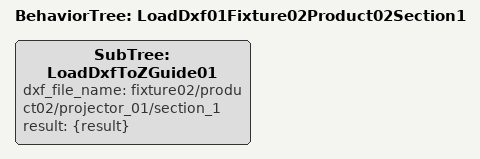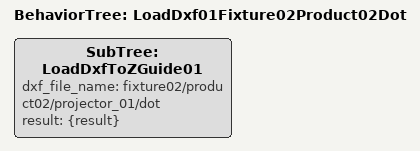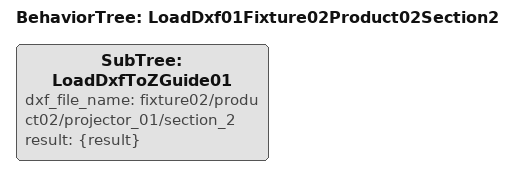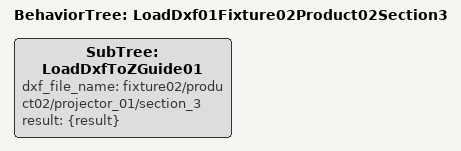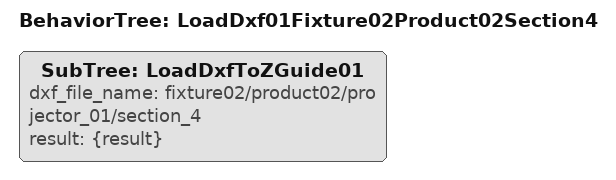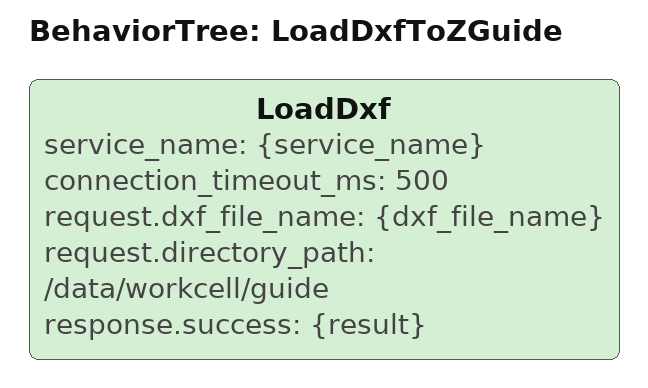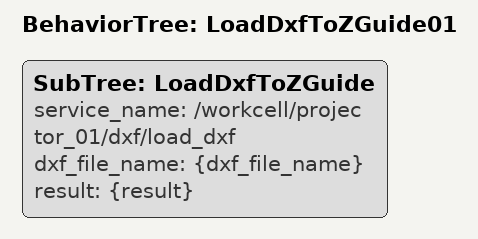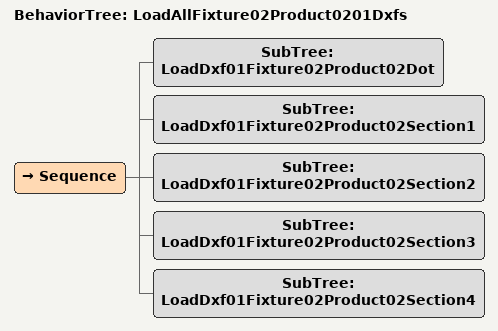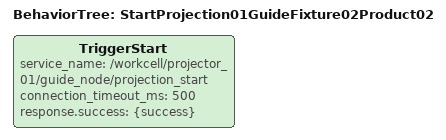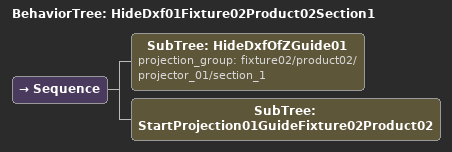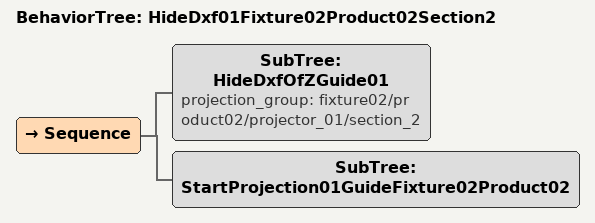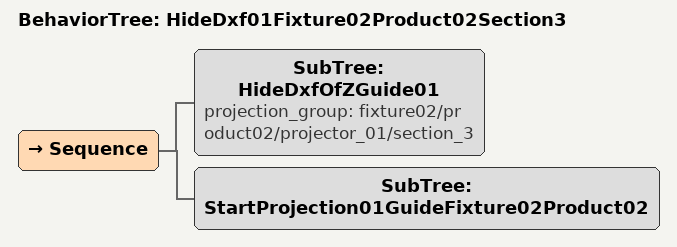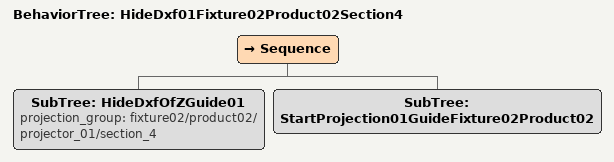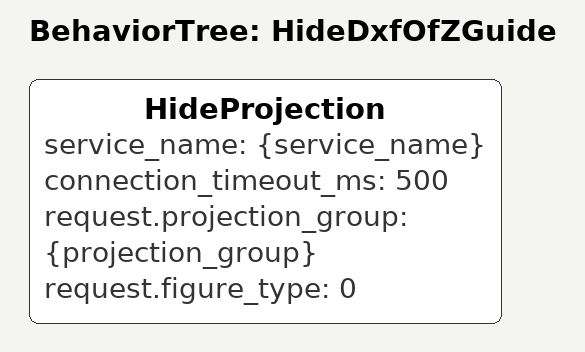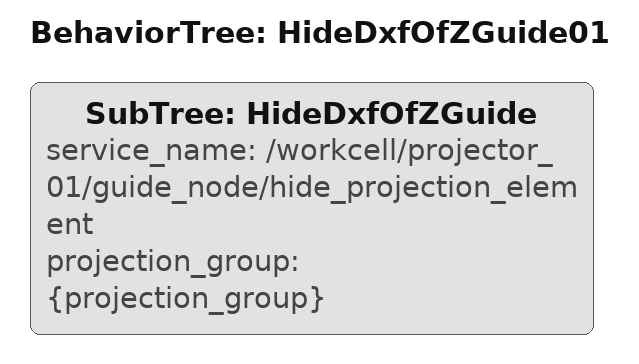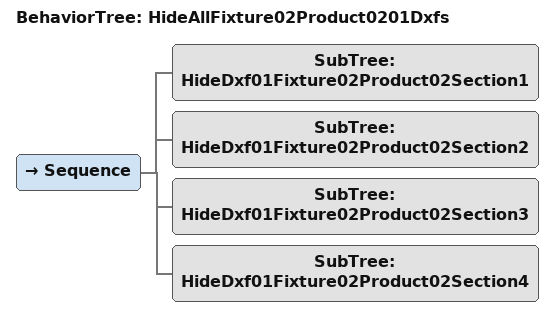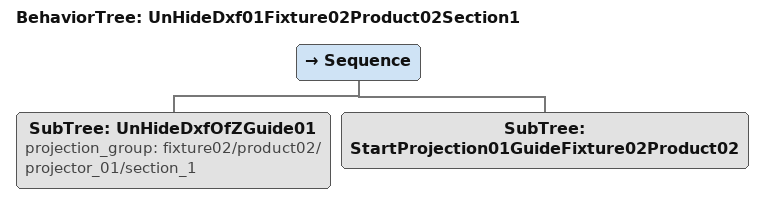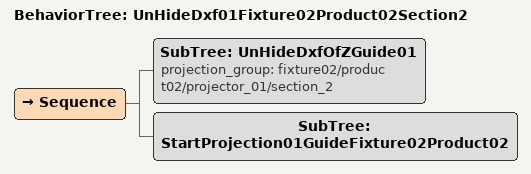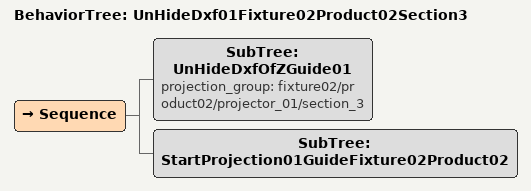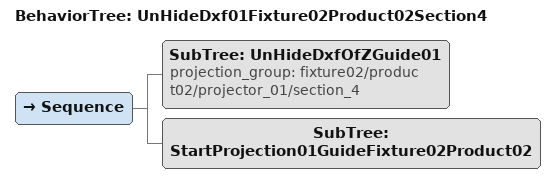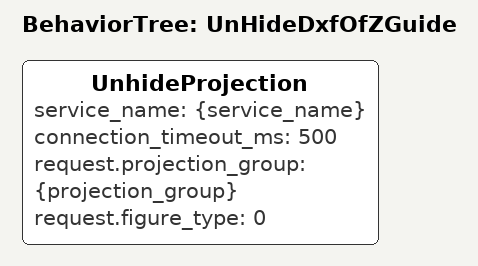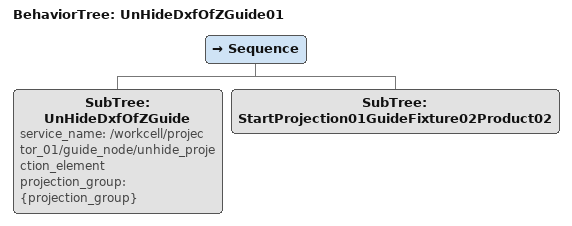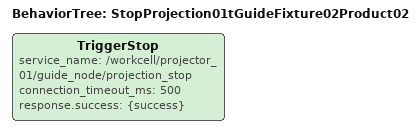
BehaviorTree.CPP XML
<root BTCPP_format="4" main_tree_to_execute="StartProjection01GuideFixture02Product02">

    <BehaviorTree ID="LoadDxf01Fixture02Product02Section1">
        <SubTree ID="LoadDxfToZGuide01"
            dxf_file_name="fixture02/product02/projector_01/section_1"
            result="{result}"
        />
    </BehaviorTree>
    <BehaviorTree ID="LoadDxf01Fixture02Product02Dot">
        <SubTree ID="LoadDxfToZGuide01"
            dxf_file_name="fixture02/product02/projector_01/dot"
            result="{result}"
        />
    </BehaviorTree>
    <BehaviorTree ID="LoadDxf01Fixture02Product02Section2">
        <SubTree ID="LoadDxfToZGuide01"
            dxf_file_name="fixture02/product02/projector_01/section_2"
            result="{result}"
        />
    </BehaviorTree>
    <BehaviorTree ID="LoadDxf01Fixture02Product02Section3">
        <SubTree ID="LoadDxfToZGuide01"
            dxf_file_name="fixture02/product02/projector_01/section_3"
            result="{result}"
        />
    </BehaviorTree>
    <BehaviorTree ID="LoadDxf01Fixture02Product02Section4">
        <SubTree ID="LoadDxfToZGuide01"
            dxf_file_name="fixture02/product02/projector_01/section_4"
            result="{result}"
        />
    </BehaviorTree>

    <BehaviorTree ID="LoadDxfToZGuide">
        <LoadDxf
            service_name="{service_name}"
            connection_timeout_ms="500"
            request.dxf_file_name="{dxf_file_name}"
            request.directory_path="/data/workcell/guide"
            response.success="{result}"
        />
    </BehaviorTree>
     <BehaviorTree ID="LoadDxfToZGuide01">

        <SubTree ID="LoadDxfToZGuide"
            service_name="/workcell/projector_01/dxf/load_dxf"
            dxf_file_name="{dxf_file_name}"
            result="{result}"
        />
    </BehaviorTree>

     <BehaviorTree ID="LoadAllFixture02Product0201Dxfs">
        <Sequence >
            <SubTree ID="LoadDxf01Fixture02Product02Dot"/>
            <SubTree ID="LoadDxf01Fixture02Product02Section1"/>
            <SubTree ID="LoadDxf01Fixture02Product02Section2"/>
            <SubTree ID="LoadDxf01Fixture02Product02Section3"/>
            <SubTree ID="LoadDxf01Fixture02Product02Section4"/>
        </Sequence >
    </BehaviorTree>

    <BehaviorTree ID="StartProjection01GuideFixture02Product02">
        <TriggerStart
            service_name="/workcell/projector_01/guide_node/projection_start"
            connection_timeout_ms="500"
            response.success="{success}"
        />
    </BehaviorTree>

     <BehaviorTree ID="HideDxf01Fixture02Product02Section1">
        <Sequence >
            <SubTree ID="HideDxfOfZGuide01"
                 projection_group="fixture02/product02/projector_01/section_1"
            />
            <SubTree ID="StartProjection01GuideFixture02Product02"/>
        </Sequence >
     </BehaviorTree>
     <BehaviorTree ID="HideDxf01Fixture02Product02Section2">
        <Sequence >
            <SubTree ID="HideDxfOfZGuide01"
                 projection_group="fixture02/product02/projector_01/section_2"
            />
            <SubTree ID="StartProjection01GuideFixture02Product02"/>
        </Sequence >
     </BehaviorTree>
     <BehaviorTree ID="HideDxf01Fixture02Product02Section3">
        <Sequence >
            <SubTree ID="HideDxfOfZGuide01"
                 projection_group="fixture02/product02/projector_01/section_3"
            />
            <SubTree ID="StartProjection01GuideFixture02Product02"/>
        </Sequence >
     </BehaviorTree>
     <BehaviorTree ID="HideDxf01Fixture02Product02Section4">
        <Sequence >
            <SubTree ID="HideDxfOfZGuide01"
                 projection_group="fixture02/product02/projector_01/section_4"
            />
            <SubTree ID="StartProjection01GuideFixture02Product02"/>
        </Sequence >
     </BehaviorTree>

     <BehaviorTree ID="HideDxfOfZGuide">
        <HideProjection
            service_name="{service_name}"
            connection_timeout_ms="500"
            request.projection_group="{projection_group}"
            request.figure_type = "0"
        />
    </BehaviorTree>
     <BehaviorTree ID="HideDxfOfZGuide01">
        <SubTree ID="HideDxfOfZGuide"
            service_name="/workcell/projector_01/guide_node/hide_projection_element"
            projection_group="{projection_group}"
        />
    </BehaviorTree>

    <BehaviorTree ID="HideAllFixture02Product0201Dxfs">
        <Sequence >
            <SubTree ID="HideDxf01Fixture02Product02Section1"/>
            <SubTree ID="HideDxf01Fixture02Product02Section2"/>
            <SubTree ID="HideDxf01Fixture02Product02Section3"/>
            <SubTree ID="HideDxf01Fixture02Product02Section4"/>
        </Sequence >
    </BehaviorTree>

     <BehaviorTree ID="UnHideDxf01Fixture02Product02Section1">
        <Sequence >
            <SubTree ID="UnHideDxfOfZGuide01"
                projection_group="fixture02/product02/projector_01/section_1"
            />
            <SubTree ID="StartProjection01GuideFixture02Product02"/>
        </Sequence >
     </BehaviorTree>
     <BehaviorTree ID="UnHideDxf01Fixture02Product02Section2">
        <Sequence >
            <SubTree ID="UnHideDxfOfZGuide01"
                projection_group="fixture02/product02/projector_01/section_2"
            />
            <SubTree ID="StartProjection01GuideFixture02Product02"/>
        </Sequence >
     </BehaviorTree>
     <BehaviorTree ID="UnHideDxf01Fixture02Product02Section3">
        <Sequence >
            <SubTree ID="UnHideDxfOfZGuide01"
                projection_group="fixture02/product02/projector_01/section_3"
            />
            <SubTree ID="StartProjection01GuideFixture02Product02"/>
        </Sequence >
     </BehaviorTree>
     <BehaviorTree ID="UnHideDxf01Fixture02Product02Section4">
        <Sequence >
            <SubTree ID="UnHideDxfOfZGuide01"
                projection_group="fixture02/product02/projector_01/section_4"
            />
            <SubTree ID="StartProjection01GuideFixture02Product02"/>
        </Sequence >
     </BehaviorTree>

     <BehaviorTree ID="UnHideDxfOfZGuide">
        <UnhideProjection
            service_name="{service_name}"
            connection_timeout_ms="500"
            request.projection_group="{projection_group}"
            request.figure_type = "0"
        />
    </BehaviorTree>
     <BehaviorTree ID="UnHideDxfOfZGuide01">
        <Sequence >
            <SubTree ID="UnHideDxfOfZGuide"
                service_name="/workcell/projector_01/guide_node/unhide_projection_element"
                projection_group="{projection_group}"
            />
            <SubTree ID="StartProjection01GuideFixture02Product02"/>
        </Sequence >
    </BehaviorTree>

     <BehaviorTree ID="StopProjection01tGuideFixture02Product02">
         <TriggerStop
             service_name="/workcell/projector_01/guide_node/projection_stop"
             connection_timeout_ms="500"
             response.success="{success}"
         />

     </BehaviorTree>

</root>
